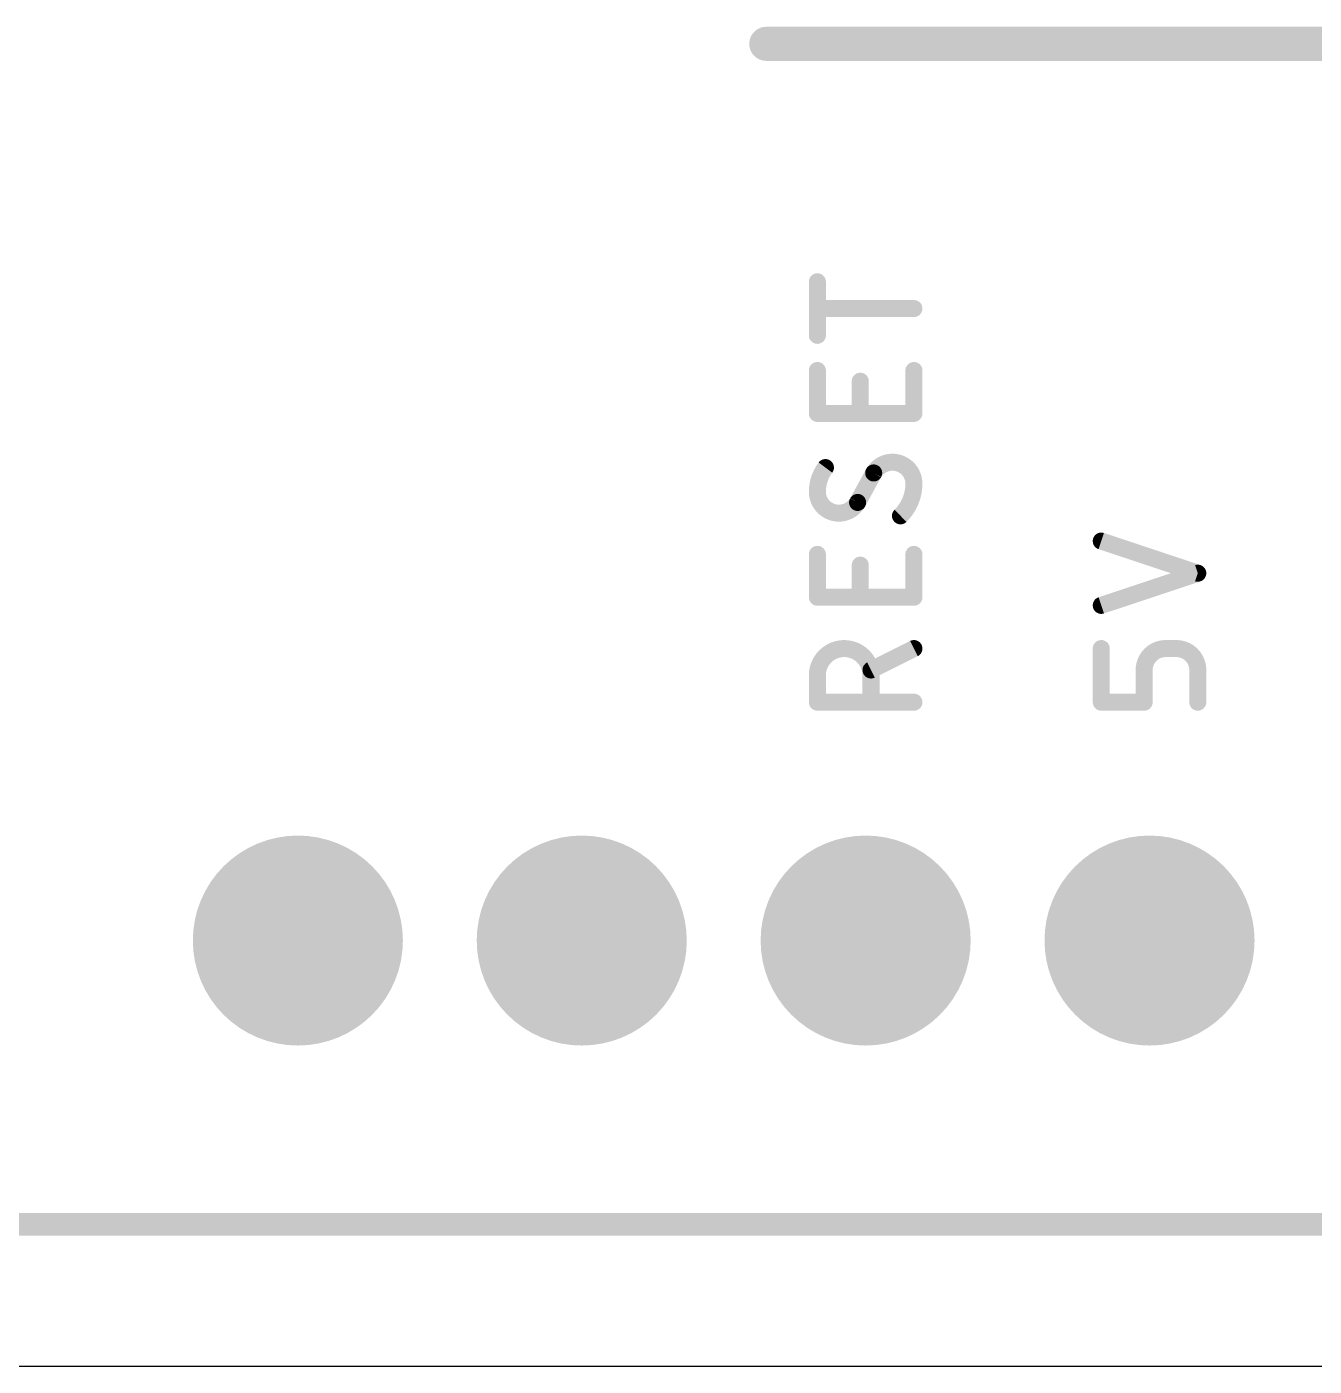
# Model space of a CAD drawing. Extents: x -123 to 102, y -1 to 117.
# Drawn here: x 12.81 to 24.33, y 0 to 11.99 of the extents above; entities that cross this region are included whole.
import ezdxf

# ---------------------------------------------------------------- set-up
doc = ezdxf.new("R2010")
doc.units = 0
for name, color, linetype in [('17', 110, 'CONTINUOUS'), ('20', 31, 'CONTINUOUS'), ('51', 253, 'CONTINUOUS')]:
    doc.layers.add(name, color=color, linetype=linetype)

# ---------------------------------------------------------------- blocks, each defined once
blk = doc.blocks.new('RECT')
blk.add_solid([(-0.5, -0.5), (0.5, -0.5), (-0.5, 0.5), (0.5, 0.5)])
blk = doc.blocks.new('ROUNDP')
at = {"const_width": 0.5}
blk.add_lwpolyline([(0, -0.25, 1), (0, 0.25, 1), (0, -0.25)], format="xyb", dxfattribs=at)

msp = doc.modelspace()

# ---------------------------------------------------------------- linework, layer by layer
at = {"layer": '20'}
msp.add_line((-123.19, 0), (100, 0), dxfattribs=at)
at = {"layer": '51'}
for points, const_width in [([(33.909, 11.8364), (19.431, 11.8364)], 0.3048), ([(19.8882, 9.227), (19.8882, 9.7067)], 0.1524), ([(20.7518, 9.4668), (19.8882, 9.4668)], 0.1524), ([(19.8882, 8.5285), (19.8882, 8.9123)], 0.1524), ([(20.272, 8.5285), (20.272, 8.8164)], 0.1524), ([(20.7518, 8.9123), (20.7518, 8.5285)], 0.1524), ([(20.7518, 8.5285), (19.8882, 8.5285)], 0.1524), ([(20.392, 7.9953), (20.248, 7.7315)], 0.1524), ([(23.2918, 7.0979), (22.4282, 7.3858)], 0.1524), ([(19.8882, 6.8826), (19.8882, 7.2664)], 0.1524), ([(20.7518, 7.2664), (20.7518, 6.8826)], 0.1524), ([(20.272, 6.8826), (20.272, 7.1705)], 0.1524), ([(22.4282, 6.81), (23.2918, 7.0979)], 0.1524), ([(20.7518, 6.8826), (19.8882, 6.8826)], 0.1524), ([(20.7518, 6.4234), (20.368, 6.2315)], 0.1524), ([(22.4282, 5.9436), (22.4282, 6.4234)], 0.1524), ([(23.0999, 6.4234), (23.0039, 6.4234)], 0.1524), ([(19.8882, 5.9436), (19.8882, 6.1835)], 0.1524), ([(20.368, 6.1835), (20.368, 5.9436)], 0.1524), ([(22.812, 6.2315), (22.812, 5.9436)], 0.1524), ([(23.2918, 5.9436), (23.2918, 6.2315)], 0.1524), ([(20.7518, 5.9436), (19.8882, 5.9436)], 0.1524), ([(22.812, 5.9436), (22.4282, 5.9436)], 0.1524), ([(86.36, 1.27), (-12.7, 1.27)], 0.2032)]:
    msp.add_lwpolyline(points, dxfattribs=dict(at, const_width=const_width))
for points, const_width in [([(19.431, 11.9126, 1), (19.431, 11.7602)], 0.1524), ([(19.9263, 9.7067, 1), (19.8501, 9.7067)], 0.0762), ([(19.8882, 9.5049, 1), (19.8882, 9.4287)], 0.0762), ([(20.7518, 9.4287, 1), (20.7518, 9.5049)], 0.0762), ([(19.8501, 9.227, 1), (19.9263, 9.227)], 0.0762), ([(19.9263, 8.9123, 1), (19.8501, 8.9123)], 0.0762), ([(20.3101, 8.8164, 1), (20.2339, 8.8164)], 0.0762), ([(20.7899, 8.9123, 1), (20.7137, 8.9123)], 0.0762), ([(19.8882, 8.5666, 1), (19.8882, 8.4904)], 0.0762), ([(19.8501, 8.5285, 1), (19.9263, 8.5285)], 0.0762), ([(20.2339, 8.5285, 1), (20.3101, 8.5285)], 0.0762), ([(20.7137, 8.5285, 1), (20.7899, 8.5285)], 0.0762), ([(20.7518, 8.4904, 1), (20.7518, 8.5666)], 0.0762), ([(20.5599, 8.0913, 0.2656), (20.392, 7.9953)], 0.1524), ([(20.7518, 7.8994, 0.4142), (20.5599, 8.0913)], 0.1524), ([(20.5599, 8.1294, 1), (20.5599, 8.0532)], 0.0762), ([(20.5599, 8.0532, 1), (20.5599, 8.1294)], 0.0762), ([(19.9602, 8.0433, 0.1623), (19.8882, 7.8274)], 0.1524), ([(19.9906, 8.0205, 1), (19.9297, 8.0662)], 0.0762), ([(20.3591, 8.0147, 1), (20.4248, 7.976)], 0.0762), ([(20.4254, 7.9771, 1), (20.3585, 8.0136)], 0.0762), ([(20.6319, 7.6115, 0.2), (20.7518, 7.8994)], 0.1524), ([(20.7899, 7.8994, 1), (20.7137, 7.8994)], 0.0762), ([(20.7137, 7.8994, 1), (20.7899, 7.8994)], 0.0762), ([(19.8882, 7.8274, 0.4142), (20.0801, 7.6355)], 0.1524), ([(19.9263, 7.8274, 1), (19.8501, 7.8274)], 0.0762), ([(19.8501, 7.8274, 1), (19.9263, 7.8274)], 0.0762), ([(20.0801, 7.6355, 0.2656), (20.248, 7.7315)], 0.1524), ([(20.2809, 7.7121, 1), (20.2152, 7.7508)], 0.0762), ([(20.0801, 7.6736, 1), (20.0801, 7.5974)], 0.0762), ([(20.0801, 7.5974, 1), (20.0801, 7.6736)], 0.0762), ([(20.2146, 7.7497, 1), (20.2815, 7.7132)], 0.0762), ([(20.605, 7.6386, 1), (20.6587, 7.5845)], 0.0762), ([(22.4402, 7.4219, 1), (22.4162, 7.3496)], 0.0762), ([(19.9263, 7.2664, 1), (19.8501, 7.2664)], 0.0762), ([(20.7899, 7.2664, 1), (20.7137, 7.2664)], 0.0762), ([(20.3101, 7.1705, 1), (20.2339, 7.1705)], 0.0762), ([(23.3038, 7.0617, 1), (23.2798, 7.134)], 0.0762), ([(23.2798, 7.0617, 1), (23.3038, 7.134)], 0.0762), ([(19.8882, 6.9207, 1), (19.8882, 6.8445)], 0.0762), ([(20.7518, 6.8445, 1), (20.7518, 6.9207)], 0.0762), ([(19.8501, 6.8826, 1), (19.9263, 6.8826)], 0.0762), ([(20.2339, 6.8826, 1), (20.3101, 6.8826)], 0.0762), ([(20.7137, 6.8826, 1), (20.7899, 6.8826)], 0.0762), ([(22.4162, 6.8462, 1), (22.4402, 6.7739)], 0.0762), ([(20.368, 6.1835, 1), (19.8882, 6.1835)], 0.1524), ([(20.7688, 6.3893, 1), (20.7348, 6.4575)], 0.0762), ([(22.4663, 6.4234, 1), (22.3901, 6.4234)], 0.0762), ([(23.0039, 6.4234, 0.4142), (22.812, 6.2315)], 0.1524), ([(23.0039, 6.4615, 1), (23.0039, 6.3853)], 0.0762), ([(23.0039, 6.3853, 1), (23.0039, 6.4615)], 0.0762), ([(23.2918, 6.2315, 0.4142), (23.0999, 6.4234)], 0.1524), ([(23.0999, 6.4615, 1), (23.0999, 6.3853)], 0.0762), ([(23.0999, 6.3853, 1), (23.0999, 6.4615)], 0.0762), ([(19.9263, 6.1835, 1), (19.8501, 6.1835)], 0.0762), ([(20.3509, 6.2655, 1), (20.385, 6.1974)], 0.0762), ([(20.4061, 6.1835, 1), (20.3299, 6.1835)], 0.0762), ([(22.8501, 6.2315, 1), (22.7739, 6.2315)], 0.0762), ([(22.7739, 6.2315, 1), (22.8501, 6.2315)], 0.0762), ([(23.3299, 6.2315, 1), (23.2537, 6.2315)], 0.0762), ([(23.2537, 6.2315, 1), (23.3299, 6.2315)], 0.0762), ([(19.8501, 6.1835, 1), (19.9263, 6.1835)], 0.0762), ([(20.3299, 6.1835, 1), (20.4061, 6.1835)], 0.0762), ([(19.8882, 5.9817, 1), (19.8882, 5.9055)], 0.0762), ([(20.7518, 5.9055, 1), (20.7518, 5.9817)], 0.0762), ([(22.4282, 5.9817, 1), (22.4282, 5.9055)], 0.0762), ([(22.812, 5.9055, 1), (22.812, 5.9817)], 0.0762), ([(19.8501, 5.9436, 1), (19.9263, 5.9436)], 0.0762), ([(20.3299, 5.9436, 1), (20.4061, 5.9436)], 0.0762), ([(22.3901, 5.9436, 1), (22.4663, 5.9436)], 0.0762), ([(22.7739, 5.9436, 1), (22.8501, 5.9436)], 0.0762), ([(23.2537, 5.9436, 1), (23.3299, 5.9436)], 0.0762)]:
    msp.add_lwpolyline(points, format="xyb", dxfattribs=dict(at, const_width=const_width))

# ---------------------------------------------------------------- block references
at = {"layer": '17', "xscale": 1.8796, "yscale": 1.8796}
for p, rotation in [((15.24, 3.81), 270), ((15.24, 3.81), 270), ((17.78, 3.81), 270), ((17.78, 3.81), 270), ((20.32, 3.81), 90), ((20.32, 3.81), 90), ((22.86, 3.81), 90), ((22.86, 3.81), 90)]:
    msp.add_blockref('ROUNDP', p, dxfattribs=dict(at, rotation=rotation))
at = {"layer": '51', "xscale": 0.508, "yscale": 0.508, "rotation": 180}
for p in [(15.24, 3.81), (17.78, 3.81)]:
    msp.add_blockref('RECT', p, dxfattribs=at)
at = {"layer": '51', "xscale": 0.508, "yscale": 0.508}
for p in [(20.32, 3.81), (22.86, 3.81)]:
    msp.add_blockref('RECT', p, dxfattribs=at)

doc.saveas('drawing.dxf')
